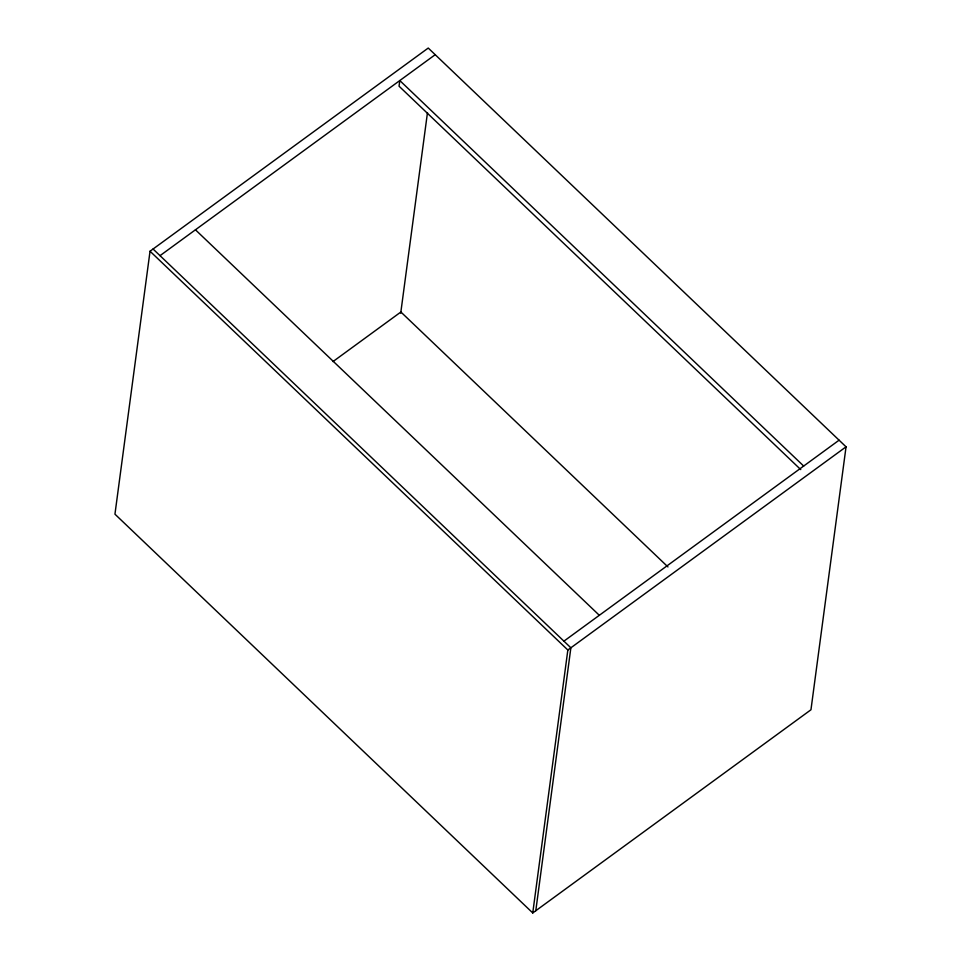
<?xml version="1.0" encoding="UTF-8"?>
<svg xmlns="http://www.w3.org/2000/svg" width="961" height="961" viewBox="0 0 961 961"><rect width="100%" height="100%" fill="white"/><g stroke="black" fill="none" stroke-linecap="round" stroke-linejoin="round"><path stroke-width="1.44" d="M150.036 251.229L114.948 514.171L532.754 912.95L810.964 709.771L846.052 446.829L428.246 48.05L150.036 251.229L567.843 650.008L532.754 912.95M400.713 313.178L427.477 112.629M535.794 910.728L570.87 647.798L153.063 249.019M160.031 255.662L435.213 54.693M332.986 361.576L400.881 312.001L667.955 566.918M563.915 641.155L839.085 440.186M567.843 650.008L846.052 446.829M803.684 466.049L399.8 80.556L399.043 86.19L800.753 469.605M195.443 229.799L599.316 615.292"/></g></svg>
